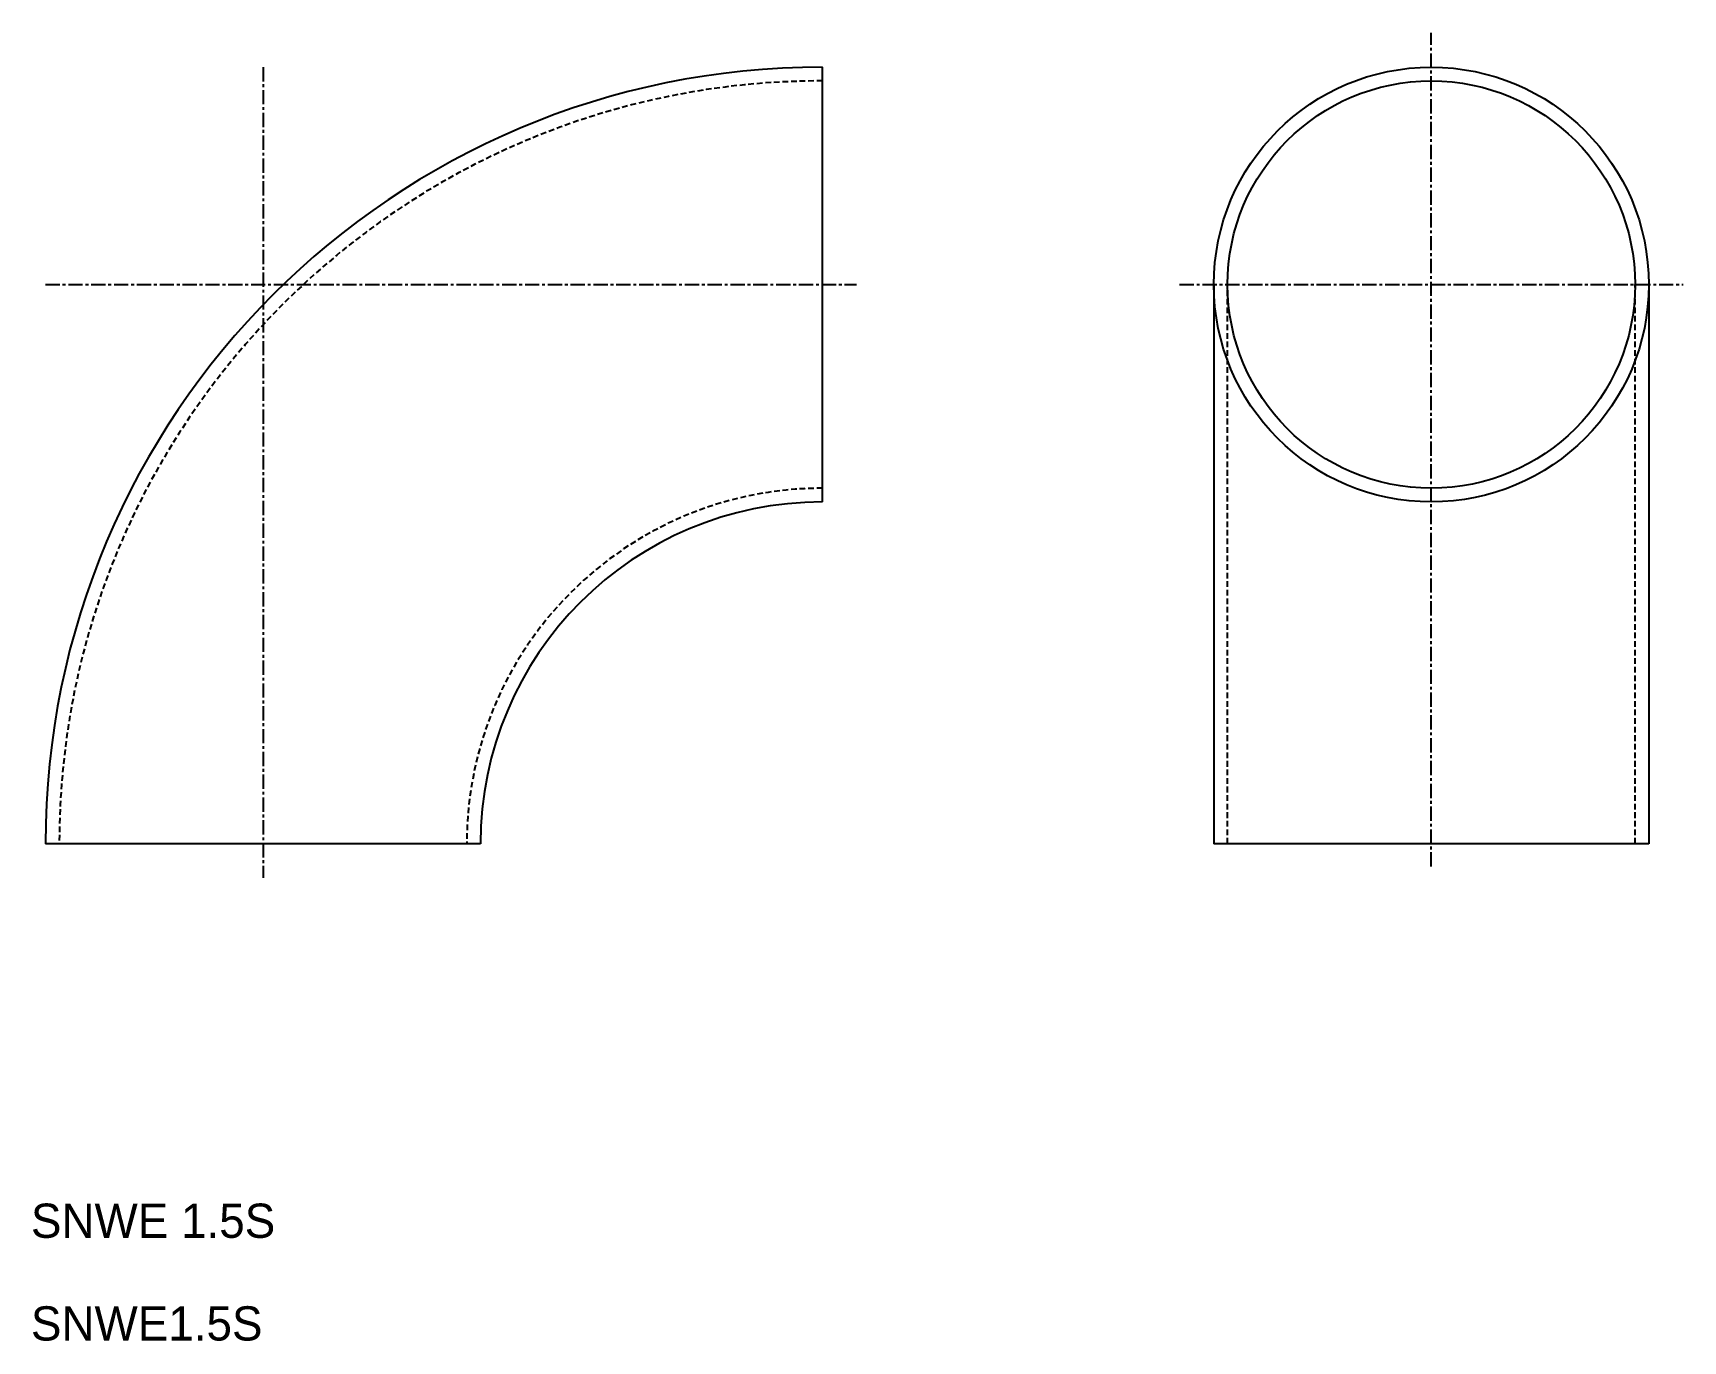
# Model space of a CAD drawing. Extents: x 0 to 145, y -20 to 95.
import ezdxf
from ezdxf.enums import TextEntityAlignment as Align

# ---------------------------------------------------------------- set-up
doc = ezdxf.new("R2010")
doc.units = 0
doc.linetypes.add('CENTER', pattern=[2, 1.25, -0.25, 0.25, -0.25])
doc.linetypes.add('DASHED', pattern=[0.75, 0.5, -0.25])
doc.layers.get('0').update_dxf_attribs({"linetype": 'CONTINUOUS'})
doc.layers.add('CENTER', color=1, linetype='CENTER')

msp = doc.modelspace()

# ---------------------------------------------------------------- linework, layer by layer
at = {"color": 7, "linetype": 'CONTINUOUS'}
for p, q in [((69.33, 53.68), (69.33, 91.78)), ((103.62, 72.73), (103.62, 23.73)), ((141.72, 72.73), (141.72, 23.73)), ((39.38, 23.73), (1.28, 23.73)), ((141.72, 23.73), (103.62, 23.73))]:
    msp.add_line(p, q, dxfattribs=at)
at = {"color": 3, "linetype": 'DASHED'}
for p, q in [((104.82, 23.73), (104.82, 72.73)), ((140.52, 23.73), (140.52, 72.73))]:
    msp.add_line(p, q, dxfattribs=at)
at = {"color": 7, "linetype": 'CONTINUOUS'}
for radius in [19.05, 17.85]:
    msp.add_circle((122.67, 72.73), radius, dxfattribs=at)
for radius in [68.05, 29.95]:
    msp.add_arc((69.33, 23.73), radius, 90, 180, dxfattribs=at)
at = {"color": 3, "linetype": 'DASHED'}
for radius in [66.85, 31.15]:
    msp.add_arc((69.33, 23.73), radius, 90, 180, dxfattribs=at)
at = {"layer": 'CENTER', "color": 1, "linetype": 'CENTER'}
for p, q in [((122.67, 21.73), (122.67, 94.78)), ((20.33, 91.78), (20.33, 20.73)), ((1.28, 72.73), (72.33, 72.73)), ((100.62, 72.73), (144.72, 72.73))]:
    msp.add_line(p, q, dxfattribs=at)

# ---------------------------------------------------------------- texts
for s, p in [('SNWE 1.5S', (0, -11.71)), ('SNWE1.5S', (0, -20.71))]:
    msp.add_text(s, height=3).set_placement(p, align=Align.BOTTOM_LEFT)

doc.saveas('drawing.dxf')
